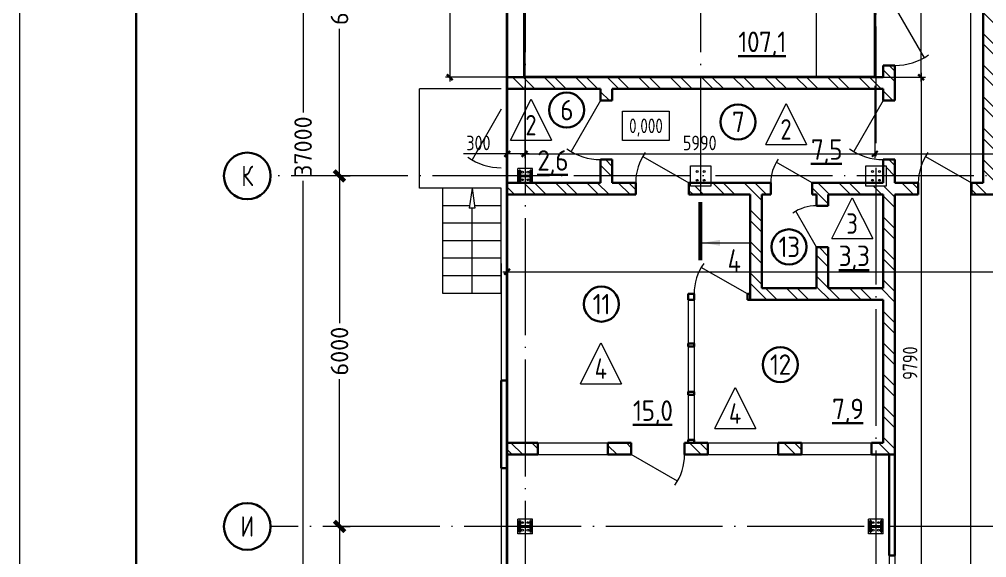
# Model space of a CAD drawing. Extents: x -965262 to 1142518, y -357520 to 71675.
# Drawn here: x 50768 to 67317, y -187687 to -178472 of the extents above; entities that cross this region are included whole.
import ezdxf

# ---------------------------------------------------------------- set-up
doc = ezdxf.new("R2010")
doc.units = 0
doc.header["$LTSCALE"] = 10
doc.linetypes.add('DOTE', pattern=[2.42, 2, -0.2, 0.02, -0.2])
doc.layers.get('0').update_dxf_attribs({"linetype": 'CONTINUOUS', "lineweight": 30})
doc.layers.get('Defpoints').update_dxf_attribs({"linetype": 'CONTINUOUS'})
doc.layers.add('DOTE', color=7, linetype='DOTE', lineweight=9)
doc.layers.add('полы', color=3, linetype='CONTINUOUS', lineweight=35)
doc.styles.add('GOST 2.304', font='isocpeur.ttf', dxfattribs={"width": 0.75, "height": 250})
doc.styles.add('GOST-2.304_Type-B', font='isocpeur.ttf', dxfattribs={"width": 0.9})
doc.styles.get("Standard").update_dxf_attribs({"font": 'isocpeur.ttf', "height": 300})
doc.styles.add('ГОСТ 2м', font='isocpeur.ttf', dxfattribs={"width": 0.8, "height": 250})
doc.dimstyles.get("Standard").update_dxf_attribs({"dimscale": 100, "dimtxt": 300, "dimasz": 1.8, "dimexe": 1.8, "dimexo": 0.625, "dimgap": 0.9, "dimtad": 0, "dimdec": 0, "dimzin": 0, "dimdsep": 46, "dimtxsty": 'Standard', "dimblk": 'ARCHTICK', "dimcen": 0.9, "dimclrd": 256, "dimclre": 256, "dimclrt": 256, "dimadec": 0, "dimazin": 0, "dimtfac": 1, "dimtdec": 0, "dimtofl": 0, "dimtmove": 0, "dimatfit": 3, "dimfxl": 1, "dimtolj": 1, "dimtzin": 0, "dimlwd": 15, "dimlwe": 15, "dimarcsym": 0})
doc.dimstyles.new('ГОСТ 2м', dxfattribs={"dimtxt": 250, "dimasz": 100, "dimexe": 75, "dimexo": 150, "dimgap": 62.5, "dimtad": 1, "dimdec": 0, "dimtxsty": 'ГОСТ 2м', "dimblk": 'ARCHTICK', "dimcen": 150, "dimdle": 75, "dimclrd": 256, "dimclre": 256, "dimclrt": 256, "dimadec": 0, "dimazin": 0, "dimtfac": 1, "dimtdec": 0, "dimtmove": 0, "dimatfit": 3, "dimldrblk": 'OBLIQUE', "dimfxl": 1, "dimlwd": 15, "dimlwe": 15, "dimarcsym": 0})

# ---------------------------------------------------------------- blocks, each defined once
blk = doc.blocks.new('MC2')
at = {"lineweight": 15}
for p, q in [((68127, 41566), (68127, 39900)), ((69794, 41566), (68127, 41566)), ((69794, 41566), (69794, 39900)), ((69794, 39900), (68127, 39900))]:
    blk.add_line(p, q, dxfattribs=at)
for p, q in [((69627, 41400), (68294, 41400)), ((68294, 41400), (68294, 41320)), ((68934, 41320), (68294, 41320)), ((68934, 41320), (68934, 40146)), ((69627, 41320), (68987, 41320)), ((68987, 41320), (68987, 40146)), ((69627, 41400), (69627, 41320)), ((68934, 40146), (68294, 40146)), ((68294, 40146), (68294, 40066)), ((69627, 40066), (68294, 40066)), ((69627, 40146), (68987, 40146)), ((69627, 40146), (69627, 40066))]:
    blk.add_line(p, q)
for centre in [(68527, 41033), (69394, 41033), (68527, 40433), (69394, 40433)]:
    blk.add_circle(centre, 107, dxfattribs=at)
blk = doc.blocks.new('_ArchTick')
at = {"color": 0, "linetype": 'ByBlock', "lineweight": 0, "const_width": 0.4}
blk.add_lwpolyline([(-0.5, -0.5), (0.5, 0.5)], dxfattribs=at)
blk = doc.blocks.new('*D1107')
at = {"lineweight": 15, "transparency": 16777216}
for p, q in [((56245, -187152), (56245, -189672)), ((56307, -187152), (56425, -187152)), ((56245, -193152), (56245, -190632)), ((56307, -193152), (56425, -193152))]:
    blk.add_line(p, q, dxfattribs=at)
at = {"layer": 'Defpoints', "color": 0, "lineweight": 15, "transparency": 16777216}
for p in [(56245, -187152), (56245, -187152), (56245, -193152, 1451)]:
    blk.add_point(p, dxfattribs=at)
at = {"lineweight": 15, "transparency": 16777216, "xscale": 180, "yscale": 180, "zscale": 180}
for p, rotation in [((56245, -187152), 90), ((56245, -193152), 270)]:
    blk.add_blockref('_ArchTick', p, dxfattribs=dict(at, rotation=rotation))
at = {"lineweight": 15, "transparency": 16777216, "insert": (56245, -190152), "char_height": 300, "attachment_point": 5, "rotation": 90}
blk.add_mtext('\\A1;6000', dxfattribs=at)
blk = doc.blocks.new('*D1108')
at = {"lineweight": 15, "transparency": 16777216}
for p, q in [((56245, -181152), (56245, -183672)), ((56307, -181152), (56425, -181152)), ((56245, -187152), (56245, -184632)), ((56307, -187152), (56425, -187152))]:
    blk.add_line(p, q, dxfattribs=at)
at = {"layer": 'Defpoints', "color": 0, "lineweight": 15, "transparency": 16777216}
for p in [(56245, -181152), (56245, -181152), (56245, -187152, 1451)]:
    blk.add_point(p, dxfattribs=at)
at = {"lineweight": 15, "transparency": 16777216, "xscale": 180, "yscale": 180, "zscale": 180}
for p, rotation in [((56245, -181152), 90), ((56245, -187152), 270)]:
    blk.add_blockref('_ArchTick', p, dxfattribs=dict(at, rotation=rotation))
at = {"lineweight": 15, "transparency": 16777216, "insert": (56245, -184152), "char_height": 300, "attachment_point": 5, "rotation": 90}
blk.add_mtext('\\A1;6000', dxfattribs=at)
blk = doc.blocks.new('*D1109')
at = {"lineweight": 15, "transparency": 16777216}
for p, q in [((56245, -175152), (56245, -177672)), ((56307, -175152), (56425, -175152)), ((56245, -181152), (56245, -178632)), ((56307, -181152), (56425, -181152))]:
    blk.add_line(p, q, dxfattribs=at)
at = {"layer": 'Defpoints', "color": 0, "lineweight": 15, "transparency": 16777216}
for p in [(56245, -175152), (56245, -175152), (56245, -181152, 1451)]:
    blk.add_point(p, dxfattribs=at)
at = {"lineweight": 15, "transparency": 16777216, "xscale": 180, "yscale": 180, "zscale": 180}
for p, rotation in [((56245, -175152), 90), ((56245, -181152), 270)]:
    blk.add_blockref('_ArchTick', p, dxfattribs=dict(at, rotation=rotation))
at = {"lineweight": 15, "transparency": 16777216, "insert": (56245, -178152), "char_height": 300, "attachment_point": 5, "rotation": 90}
blk.add_mtext('\\A1;6000', dxfattribs=at)
blk = doc.blocks.new('*D1113')
at = {"lineweight": 15, "transparency": 16777216}
for p, q in [((55559, -162152), (55442, -162152)), ((55622, -162152), (55622, -180067)), ((55622, -199152), (55622, -181237)), ((56294, -199152), (55442, -199152))]:
    blk.add_line(p, q, dxfattribs=at)
at = {"layer": 'Defpoints', "color": 0, "lineweight": 15, "transparency": 16777216}
for p in [(55622, -162152), (55622, -162152), (56357, -199152)]:
    blk.add_point(p, dxfattribs=at)
at = {"lineweight": 15, "transparency": 16777216, "xscale": 180, "yscale": 180, "zscale": 180}
for p, rotation in [((55622, -162152), 90), ((55622, -199152), 270)]:
    blk.add_blockref('_ArchTick', p, dxfattribs=dict(at, rotation=rotation))
at = {"lineweight": 15, "transparency": 16777216, "insert": (55622, -180652), "char_height": 300, "attachment_point": 5, "rotation": 90}
blk.add_mtext('\\A1;37000', dxfattribs=at)
blk = doc.blocks.new('*D1151')
at = {"lineweight": 15, "ltscale": 50, "transparency": 16777216}
for p, q in [((66195, -179537), (66195, -175077)), ((66045, -175152), (66120, -175152)), ((65553, -179462), (66270, -179462))]:
    blk.add_line(p, q, dxfattribs=at)
at = {"layer": 'Defpoints', "color": 0, "lineweight": 15, "ltscale": 50, "transparency": 16777216}
for p in [(66195, -175152), (66195, -175152), (65403, -179462, 0)]:
    blk.add_point(p, dxfattribs=at)
at = {"lineweight": 15, "ltscale": 50, "transparency": 16777216, "xscale": 100, "yscale": 100, "zscale": 100}
for p, rotation in [((66195, -175152), 90), ((66195, -179462), 270)]:
    blk.add_blockref('_ArchTick', p, dxfattribs=dict(at, rotation=rotation))
at = {"lineweight": 15, "ltscale": 50, "transparency": 16777216, "insert": (66007, -177307), "char_height": 250, "attachment_point": 5, "rotation": 90, "style": 'ГОСТ 2м'}
blk.add_mtext('4310', dxfattribs=at)
blk = doc.blocks.new('_Oblique')
at = {"color": 0, "linetype": 'ByBlock', "lineweight": -2}
blk.add_line((-0.5, -0.5), (0.5, 0.5), dxfattribs=at)
blk = doc.blocks.new('*D1351')
at = {"lineweight": 15, "ltscale": 50, "transparency": 16777216}
for p, q in [((66892, -161817), (66967, -161817)), ((67042, -161742), (67042, -223127)), ((65673, -223052), (67117, -223052))]:
    blk.add_line(p, q, dxfattribs=at)
at = {"layer": 'Defpoints', "color": 0, "lineweight": 15, "ltscale": 50, "transparency": 16777216}
for p in [(67042, -161817), (65523, -223052, 2076), (67042, -223052)]:
    blk.add_point(p, dxfattribs=at)
at = {"lineweight": 15, "ltscale": 50, "transparency": 16777216, "xscale": 100, "yscale": 100, "zscale": 100}
for p, rotation in [((67042, -161817), 90), ((67042, -223052), 270)]:
    blk.add_blockref('_ArchTick', p, dxfattribs=dict(at, rotation=rotation))
at = {"lineweight": 15, "ltscale": 50, "transparency": 16777216, "insert": (66854, -192435), "char_height": 250, "attachment_point": 5, "rotation": 90, "style": 'ГОСТ 2м'}
blk.add_mtext('61235', dxfattribs=at)
blk = doc.blocks.new('*D1156')
at = {"lineweight": 15, "ltscale": 50, "transparency": 16777216}
for p, q in [((66195, -179387), (66195, -189327)), ((65553, -179462), (66270, -179462)), ((61763, -189252), (66270, -189252))]:
    blk.add_line(p, q, dxfattribs=at)
at = {"layer": 'Defpoints', "color": 0, "lineweight": 15, "ltscale": 50, "transparency": 16777216}
for p in [(65403, -179462, 0), (61613, -189252, 3260), (66195, -189252)]:
    blk.add_point(p, dxfattribs=at)
at = {"lineweight": 15, "ltscale": 50, "transparency": 16777216, "xscale": 100, "yscale": 100, "zscale": 100}
for p, rotation in [((66195, -179462), 90), ((66195, -189252), 270)]:
    blk.add_blockref('_ArchTick', p, dxfattribs=dict(at, rotation=rotation))
at = {"lineweight": 15, "ltscale": 50, "transparency": 16777216, "insert": (66007, -184357), "char_height": 250, "attachment_point": 5, "rotation": 90, "style": 'ГОСТ 2м'}
blk.add_mtext('9790', dxfattribs=at)
blk = doc.blocks.new('*D1161')
at = {"lineweight": 15, "ltscale": 50, "transparency": 16777216}
for p, q in [((59413, -179612), (59413, -180850)), ((65403, -179612), (65403, -180850)), ((59338, -180775), (65478, -180775))]:
    blk.add_line(p, q, dxfattribs=at)
at = {"layer": 'Defpoints', "color": 0, "lineweight": 15, "ltscale": 50, "transparency": 16777216}
for p in [(59413, -179462), (65403, -179462, 0), (65403, -180775)]:
    blk.add_point(p, dxfattribs=at)
at = {"lineweight": 15, "ltscale": 50, "transparency": 16777216, "xscale": 100, "yscale": 100, "zscale": 100, "rotation": 180}
blk.add_blockref('_ArchTick', (59413, -180775), dxfattribs=at)
at = {"lineweight": 15, "ltscale": 50, "transparency": 16777216, "xscale": 100, "yscale": 100, "zscale": 100}
blk.add_blockref('_ArchTick', (65403, -180775), dxfattribs=at)
at = {"lineweight": 15, "ltscale": 50, "transparency": 16777216, "insert": (62408, -180588), "char_height": 250, "attachment_point": 5, "style": 'ГОСТ 2м'}
blk.add_mtext('5990', dxfattribs=at)
blk = doc.blocks.new('*D1162')
at = {"lineweight": 15, "ltscale": 50, "transparency": 16777216}
for p, q in [((59113, -179612), (59113, -180850)), ((59413, -179612), (59413, -180850)), ((59113, -180775), (58369, -180775)), ((59488, -180775), (59113, -180775))]:
    blk.add_line(p, q, dxfattribs=at)
at = {"layer": 'Defpoints', "color": 0, "lineweight": 15, "ltscale": 50, "transparency": 16777216}
for p in [(59113, -179462, 1451), (59413, -179462), (59113, -180775)]:
    blk.add_point(p, dxfattribs=at)
at = {"lineweight": 15, "ltscale": 50, "transparency": 16777216, "xscale": 100, "yscale": 100, "zscale": 100, "rotation": 180}
blk.add_blockref('_ArchTick', (59113, -180775), dxfattribs=at)
at = {"lineweight": 15, "ltscale": 50, "transparency": 16777216, "xscale": 100, "yscale": 100, "zscale": 100}
blk.add_blockref('_ArchTick', (59413, -180775), dxfattribs=at)
at = {"lineweight": 15, "ltscale": 50, "transparency": 16777216, "insert": (58622, -180588), "char_height": 250, "attachment_point": 5, "style": 'ГОСТ 2м'}
blk.add_mtext('300', dxfattribs=at)
blk = doc.blocks.new('*D1163')
at = {"lineweight": 15, "ltscale": 50, "transparency": 16777216}
for p, q in [((71423, -173577), (71423, -180850)), ((65403, -179612), (65403, -180850)), ((65328, -180775), (71498, -180775))]:
    blk.add_line(p, q, dxfattribs=at)
at = {"layer": 'Defpoints', "color": 0, "lineweight": 15, "ltscale": 50, "transparency": 16777216}
for p in [(71423, -173427), (65403, -179462, 0), (71423, -180775)]:
    blk.add_point(p, dxfattribs=at)
at = {"lineweight": 15, "ltscale": 50, "transparency": 16777216, "xscale": 100, "yscale": 100, "zscale": 100, "rotation": 180}
blk.add_blockref('_ArchTick', (65403, -180775), dxfattribs=at)
at = {"lineweight": 15, "ltscale": 50, "transparency": 16777216, "xscale": 100, "yscale": 100, "zscale": 100}
blk.add_blockref('_ArchTick', (71423, -180775), dxfattribs=at)
at = {"lineweight": 15, "ltscale": 50, "transparency": 16777216, "insert": (68413, -180588), "char_height": 250, "attachment_point": 5, "style": 'ГОСТ 2м'}
blk.add_mtext('6020', dxfattribs=at)
blk = doc.blocks.new('*D1370')
at = {"lineweight": 15, "ltscale": 50, "transparency": 16777216}
for p, q in [((59113, -180675), (59113, -182868)), ((77858, -182643), (77858, -182718)), ((59038, -182793), (77933, -182793))]:
    blk.add_line(p, q, dxfattribs=at)
at = {"layer": 'Defpoints', "color": 0, "lineweight": 15, "ltscale": 50, "transparency": 16777216}
for p in [(59113, -180525), (77858, -182793), (77858, -182793)]:
    blk.add_point(p, dxfattribs=at)
at = {"lineweight": 15, "ltscale": 50, "transparency": 16777216, "xscale": 100, "yscale": 100, "zscale": 100, "rotation": 180}
blk.add_blockref('_ArchTick', (59113, -182793), dxfattribs=at)
at = {"lineweight": 15, "ltscale": 50, "transparency": 16777216, "xscale": 100, "yscale": 100, "zscale": 100}
blk.add_blockref('_ArchTick', (77858, -182793), dxfattribs=at)
at = {"lineweight": 15, "ltscale": 50, "transparency": 16777216, "insert": (68485, -182606), "char_height": 250, "attachment_point": 5, "style": 'ГОСТ 2м'}
blk.add_mtext('18745', dxfattribs=at)
blk = doc.blocks.new('*D1391')
at = {"lineweight": 15, "ltscale": 50, "transparency": 16777216}
for p, q in [((58131, -175077), (58131, -179537)), ((59563, -175152), (58056, -175152)), ((59263, -179462), (58056, -179462))]:
    blk.add_line(p, q, dxfattribs=at)
at = {"layer": 'Defpoints', "color": 0, "ltscale": 50, "transparency": 16777216}
for p in [(59713, -175152), (58131, -179462), (59413, -179462)]:
    blk.add_point(p, dxfattribs=at)
at = {"lineweight": 15, "ltscale": 50, "transparency": 16777216, "xscale": 100, "yscale": 100, "zscale": 100}
for p, rotation in [((58131, -175152), 90), ((58131, -179462), 270)]:
    blk.add_blockref('_ArchTick', p, dxfattribs=dict(at, rotation=rotation))
at = {"lineweight": 15, "ltscale": 50, "transparency": 16777216, "insert": (57944, -177307), "char_height": 250, "attachment_point": 5, "rotation": 90, "style": 'ГОСТ 2м'}
blk.add_mtext('4310', dxfattribs=at)

msp = doc.modelspace()

# ---------------------------------------------------------------- hatches: boundary and pattern name
at = {"lineweight": 15}
h = msp.add_hatch(dxfattribs=at)
h.set_pattern_fill('ANSI32', scale=40, angle=90, style=0)
h.set_pattern_definition([(135, (87386.1, -162921.8), (-269.4077, -269.4077), []), (135, (87386.1, -162742.18), (-269.4077, -269.4077), [])])
h.paths.add_polyline_path([(87472.8, -162817.1), (87272.8, -162817.1), (87272.8, -163152.1), (87472.8, -163152.1)])
h.paths.add_polyline_path([(87472.8, -163152.1), (87272.8, -163152.1), (87272.8, -164477.1), (85267.8, -164477.1), (85267.8, -164677.1), (87472.8, -164677.1)])
h.paths.add_polyline_path([(85067.8, -164477.1), (83547.8, -164477.1), (83547.8, -167242.1), (83747.8, -167242.1), (83747.8, -164677.1), (85067.8, -164677.1)], flags=16)
h.paths.add_polyline_path([(85267.8, -164677.1), (85067.8, -164677.1), (85067.8, -167242.1), (85267.8, -167242.1)], flags=17)
h.paths.add_polyline_path([(85267.8, -163152.1), (85067.8, -163152.1), (85067.8, -164477.1), (85267.8, -164477.1)], flags=17)
h.paths.add_polyline_path([(85267.8, -162817.1), (85067.8, -162817.1), (85067.8, -163152.1), (85267.8, -163152.1)])
h.paths.add_polyline_path([(71907.6, -172937.1), (71507.6, -172937.1), (71507.6, -173327.1), (71907.6, -173327.1)])
h.paths.add_polyline_path([(68917.6, -172937.1), (68517.6, -172937.1), (68517.6, -173327.1), (68917.6, -173327.1)], flags=17)
h.paths.add_polyline_path([(79837.6, -172002.1), (79447.6, -172002.1), (79447.6, -172402.1), (79837.6, -172402.1)], flags=17)
h.paths.add_polyline_path([(64482.6, -182372.1), (64407.6, -182372.1), (64407.6, -183072.1), (63522.6, -183072.1), (63522.6, -183172.1), (64482.6, -183172.1)], flags=17)
h.paths.add_polyline_path([(65547.6, -183072.1), (64607.6, -183072.1), (64607.6, -182372.1), (64582.6, -182372.1), (64582.6, -183172.1), (65547.6, -183172.1)])
h.paths.add_polyline_path([(64482.6, -181472.1), (64407.6, -181472.1), (64407.6, -181662.1), (64482.6, -181662.1)], flags=16)
h.paths.add_polyline_path([(64607.6, -181472.1), (64582.6, -181472.1), (64582.6, -181662.1), (64607.6, -181662.1)], flags=17)
h.paths.add_polyline_path([(63522.6, -181472.1), (63472.6, -181472.1), (63472.6, -183072.1), (63522.6, -183072.1)], flags=17)
h.paths.add_polyline_path([(63422.6, -181472.1), (63272.6, -181472.1), (63272.6, -183272.1), (63422.6, -183272.1)], flags=17)
h.paths.add_polyline_path([(87472.8, -162817.1), (87272.8, -162817.1), (87272.8, -163152.1), (87472.8, -163152.1)])
h.paths.add_polyline_path([(59422.6, -185722), (59112.6, -185722), (59112.6, -185922), (59422.6, -185922)])
h.paths.add_polyline_path([(59637.6, -185722), (59422.6, -185722), (59422.6, -185922), (59637.6, -185922)])
h.paths.add_polyline_path([(61237.6, -185722), (60837.6, -185722), (60837.6, -185922), (61237.6, -185922)])
h.paths.add_polyline_path([(62547.6, -185722), (62147.6, -185722), (62147.6, -185922), (62547.6, -185922)])
h.paths.add_polyline_path([(64147.6, -185722), (63747.6, -185722), (63747.6, -185922), (64147.6, -185922)])
h.paths.add_polyline_path([(65422.6, -185722), (65347.6, -185722), (65347.6, -185922), (65422.6, -185922)])
h.paths.add_polyline_path([(65422.6, -162717.1), (65087.6, -162717.1), (65087.6, -162917.1), (65422.6, -162917.1)])
h.paths.add_polyline_path([(65747.6, -162717.1), (65422.6, -162717.1), (65422.6, -162917.1), (65547.6, -162917.1), (65547.6, -162977.1), (65597.6, -162977.1), (65597.6, -163152.1), (65747.6, -163152.1)])
h.paths.add_polyline_path([(65747.6, -163152.1), (65597.6, -163152.1), (65597.6, -163327.1), (65547.6, -163327.1), (65547.6, -168977.1), (65597.6, -168977.1), (65597.6, -169152.1), (65747.6, -169152.1)])
h.paths.add_polyline_path([(65747.6, -169152.1), (65597.6, -169152.1), (65597.6, -169327.1), (65547.6, -169327.1), (65547.6, -174977.1), (65597.6, -174977.1), (65597.6, -175152.1), (65747.6, -175152.1), (65747.6, -173527.1), (71422.6, -173527.1), (71422.6, -173327.1), (65747.6, -173327.1)])
h.paths.add_polyline_path([(65747.6, -175152.1), (65597.6, -175152.1), (65597.6, -175327.1), (65547.6, -175327.1), (65547.6, -178262.1), (65747.6, -178262.1)])
h.paths.add_polyline_path([(65747.6, -179262.1), (65547.6, -179262.1), (65547.6, -179462.1), (65422.6, -179462.1), (65422.6, -179662.1), (65547.6, -179662.1), (65547.6, -179862.1), (65747.6, -179862.1)])
h.paths.add_polyline_path([(65422.6, -179462.1), (62422.6, -179462.1), (62422.6, -179662.1), (65422.6, -179662.1)])
h.paths.add_polyline_path([(62422.6, -179462.1), (59422.6, -179462.1), (59422.6, -179662.1), (60712.6, -179662.1), (60712.6, -179862.1), (60912.6, -179862.1), (60912.6, -179662.1), (62422.6, -179662.1)])
h.paths.add_polyline_path([(59422.6, -179462.1), (59112.6, -179462.1), (59112.6, -179662.1), (59422.6, -179662.1)])
h.paths.add_polyline_path([(59422.6, -181272.1), (59112.6, -181272.1), (59112.6, -181472.1), (59422.6, -181472.1)])
h.paths.add_polyline_path([(61312.6, -181272.1), (60912.6, -181272.1), (60912.6, -181152.1), (60712.6, -181152.1), (60712.6, -181272.1), (59422.6, -181272.1), (59422.6, -181472.1), (61312.6, -181472.1)])
h.paths.add_polyline_path([(60912.6, -180872.1), (60712.6, -180872.1), (60712.6, -181152.1), (60912.6, -181152.1)])
h.paths.add_polyline_path([(62422.6, -181327.1), (62247.6, -181327.1), (62247.6, -181272.1), (62222.6, -181272.1), (62222.6, -181472.1), (62422.6, -181472.1)])
h.paths.add_polyline_path([(63622.6, -181272.1), (62597.6, -181272.1), (62597.6, -181327.1), (62422.6, -181327.1), (62422.6, -181472.1), (63422.6, -181472.1), (63422.6, -183272.1), (65422.6, -183272.1), (65422.6, -183172.1), (64582.6, -183172.1), (64582.6, -182372.1), (64482.6, -182372.1), (64482.6, -183172.1), (63522.6, -183172.1), (63522.6, -181472.1), (63622.6, -181472.1)])
h.paths.add_polyline_path([(65747.6, -181472.1), (66147.1, -181472.1), (66147.1, -181272.1), (65747.6, -181272.1), (65747.6, -181152.1), (65597.6, -181152.1), (65597.6, -181327.1), (65422.6, -181327.1), (65422.6, -181472.1), (65547.6, -181472.1), (65547.6, -183172.1), (65422.6, -183172.1), (65422.6, -183272.1), (65547.6, -183272.1), (65547.6, -185722), (65422.6, -185722), (65422.6, -185922), (65747.6, -185922)])
h.paths.add_polyline_path([(65422.6, -181327.1), (65247.6, -181327.1), (65247.6, -181272.1), (64332.6, -181272.1), (64332.6, -181472.1), (64482.6, -181472.1), (64482.6, -181662.1), (64582.6, -181662.1), (64582.6, -181472.1), (65422.6, -181472.1)], flags=17)
h.paths.add_polyline_path([(65747.6, -180872.1), (65547.6, -180872.1), (65547.6, -180977.1), (65597.6, -180977.1), (65597.6, -181152.1), (65747.6, -181152.1)])
h.paths.add_polyline_path([(67457.1, -181152.1), (67257.1, -181152.1), (67257.1, -181272.1), (67057.1, -181272.1), (67057.1, -181472.1), (67457.1, -181472.1), (67457.1, -181377.1)])
h.paths.add_polyline_path([(67457.1, -175252.1), (71247.6, -175252.1), (71247.6, -175152.1), (67257.1, -175152.1), (67257.1, -181152.1), (67457.1, -181152.1)])
h.paths.add_polyline_path([(71247.6, -175052.1), (67257.1, -175052.1), (67257.1, -175152.1), (71247.6, -175152.1)], flags=16)
h.paths.add_polyline_path([(77247.6, -175152.1), (71597.6, -175152.1), (71597.6, -175252.1), (77247.6, -175252.1)])
h.paths.add_polyline_path([(77247.6, -175052.1), (71597.6, -175052.1), (71597.6, -175152.1), (77247.6, -175152.1)])
h.paths.add_polyline_path([(78037.6, -175152.1), (77597.6, -175152.1), (77597.6, -175252.1), (78037.6, -175252.1)])
h.paths.add_polyline_path([(78037.6, -175052.1), (77597.6, -175052.1), (77597.6, -175152.1), (78037.6, -175152.1)])
h.paths.add_polyline_path([(75022.6, -173377.1), (74847.6, -173377.1), (74847.6, -173327.1), (71422.6, -173327.1), (71422.6, -173527.1), (75022.6, -173527.1)])
h.paths.add_polyline_path([(77422.6, -173377.1), (77247.6, -173377.1), (77247.6, -173327.1), (75197.6, -173327.1), (75197.6, -173377.1), (75022.6, -173377.1), (75022.6, -173527.1), (77422.6, -173527.1)])
h.paths.add_polyline_path([(77747.6, -173202.1), (77597.6, -173202.1), (77597.6, -173377.1), (77422.6, -173377.1), (77422.6, -173527.1), (77747.6, -173527.1)])
h.paths.add_polyline_path([(77747.6, -169152.1), (77547.6, -169152.1), (77547.6, -173027.1), (77597.6, -173027.1), (77597.6, -173202.1), (77747.6, -173202.1)])
h.paths.add_polyline_path([(77747.6, -168152.1), (77597.6, -168152.1), (77597.6, -168327.1), (77547.6, -168327.1), (77547.6, -169152.1), (77747.6, -169152.1)])
h.paths.add_polyline_path([(81737.6, -167242.1), (77747.6, -167242.1), (77747.6, -163152.1), (77547.6, -163152.1), (77547.6, -167977.1), (77597.6, -167977.1), (77597.6, -168152.1), (77747.6, -168152.1), (77747.6, -167442.1), (81737.6, -167442.1)])
h.paths.add_polyline_path([(77747.6, -162717.1), (77547.6, -162717.1), (77547.6, -163152.1), (77747.6, -163152.1)])
h.paths.add_polyline_path([(83422.6, -167242.1), (82747.6, -167242.1), (82747.6, -167442.1), (83422.6, -167442.1)])
h.paths.add_polyline_path([(89422.6, -167242.1), (83747.8, -167242.1), (83747.8, -164677.1), (87472.8, -164677.1), (87472.8, -163152.1), (87272.8, -163152.1), (87272.8, -164477.1), (83547.8, -164477.1), (83547.8, -167242.1), (83422.6, -167242.1), (83422.6, -167442.1), (89422.6, -167442.1)])
h.paths.add_polyline_path([(91917.6, -167242.1), (89422.6, -167242.1), (89422.6, -167442.1), (91917.6, -167442.1)])
h.paths.add_polyline_path([(95422.6, -167242.1), (92927.6, -167242.1), (92927.6, -167442.1), (95422.6, -167442.1)])
h.paths.add_polyline_path([(101297.6, -163327.1), (101247.6, -163327.1), (101247.6, -163152.1), (101097.6, -163152.1), (101097.6, -165177.1), (100697.8, -165177.1), (100697.8, -165377.1), (101097.6, -165377.1), (101097.6, -166082.1), (101297.6, -166082.1)])
h.paths.add_polyline_path([(101247.6, -162977.1), (101297.6, -162977.1), (101297.6, -162817.1), (101097.6, -162817.1), (101097.6, -163152.1), (101247.6, -163152.1)])
h.paths.add_polyline_path([(99287.6, -162817.1), (99087.6, -162817.1), (99087.6, -163152.1), (99287.6, -163152.1)])
h.paths.add_polyline_path([(99452.5, -164695.1), (100800.3, -164695.1), (100800.3, -164191.1), (99452.5, -164191.1)], flags=9)
h.paths.add_polyline_path([(79047.6, -175252.1), (79047.6, -175052.1), (79247.6, -175052.1), (79247.6, -169052.1), (99707.6, -169052.1), (99707.6, -169252.1), (79447.6, -169252.1), (79447.6, -175252.1)])
h.paths.add_polyline_path([(99287.6, -167442.1), (95422.6, -167442.1), (95422.6, -167242.1), (99087.6, -167242.1), (99087.6, -163152.1), (99287.6, -163152.1), (99287.6, -165177.1), (99687.8, -165177.1), (99687.8, -165377.1), (99287.6, -165377.1)])
h.paths.add_polyline_path([(100717.6, -169252.1), (101117.6, -169252.1), (101117.6, -169052.1), (100717.6, -169052.1)])
h.paths.add_polyline_path([(101197.6, -175477.1), (107757.6, -175477.1), (107757.6, -175277.1), (101197.6, -175277.1)])
h.paths.add_polyline_path([(101197.6, -181027.1), (107757.6, -181027.1), (107757.6, -180827.1), (101197.6, -180827.1)])

# ---------------------------------------------------------------- linework, layer by layer
at = {"color": 7, "extrusion": (0, 0, -1)}
for p, q in [((67257.1, -175052.1, -3259.8), (67257.1, -181272.1, -3259.8)), ((65547.6, -179262.1, -3259.8), (65747.6, -179262.1, -3259.8)), ((65547.6, -179462.1, -3259.8), (65547.6, -179262.1, -3259.8)), ((65747.6, -179262.1, -3259.8), (65747.6, -179862.1, -3259.8)), ((59112.6, -179462.1, -3259.8), (65547.6, -179462.1, -3259.8)), ((59112.6, -179662.1, -3259.8), (59112.6, -179462.1, -3259.8)), ((60712.6, -179662.1, -3259.8), (59112.6, -179662.1, -3259.8)), ((60712.6, -179662.1, -3259.8), (60712.6, -179862.1, -3259.8)), ((65547.6, -179662.1, -3259.8), (60912.6, -179662.1, -3259.8)), ((60912.6, -179662.1, -3259.8), (60912.6, -179862.1, -3259.8)), ((65547.6, -179662.1, -3259.8), (65547.6, -179862.1, -3259.8)), ((60912.6, -179862.1, -3259.8), (60712.6, -179862.1, -3259.8)), ((65747.6, -179862.1, -3259.8), (65547.6, -179862.1, -3259.8)), ((60712.6, -181272.1, -3259.8), (60712.6, -180872.1, -3259.8)), ((60712.6, -180872.1, -3259.8), (60912.6, -180872.1, -3259.8)), ((60912.6, -180872.1, -3259.8), (60912.6, -181272.1, -3259.8)), ((65547.6, -180872.1, -3259.8), (65747.6, -180872.1, -3259.8)), ((65547.6, -181272.1, -3259.8), (65547.6, -180872.1, -3259.8)), ((65747.6, -180872.1, -3259.8), (65747.6, -181272.1, -3259.8)), ((59112.6, -181272.1, -3259.8), (60712.6, -181272.1, -3259.8)), ((59112.6, -181472.1, -3259.8), (59112.6, -181272.1, -3259.8)), ((60912.6, -181272.1, -3259.8), (61312.6, -181272.1, -3259.8)), ((61312.6, -181272.1, -3259.8), (61312.6, -181472.1, -3259.8)), ((62222.6, -181272.1, -3259.8), (63622.6, -181272.1, -3259.8)), ((62222.6, -181272.1, -3259.8), (62222.6, -181472.1, -3259.8)), ((63622.6, -181272.1, -3259.8), (63622.6, -181472.1, -3259.8)), ((64332.6, -181272.1, -3259.8), (65547.6, -181272.1, -3259.8)), ((64332.6, -181472.1, -3259.8), (64332.6, -181272.1, -3259.8)), ((66147.1, -181272.1, -3259.8), (65747.6, -181272.1, -3259.8)), ((67257.1, -181272.1, -3259.8), (67057.1, -181272.1, -3259.8)), ((61312.6, -181472.1, -3259.8), (59112.6, -181472.1, -3259.8)), ((63272.6, -181472.1, -3259.8), (62222.6, -181472.1, -3259.8)), ((63272.6, -183272.1, -3259.8), (63272.6, -181472.1, -3259.8)), ((63622.6, -181472.1, -3259.8), (63472.6, -181472.1, -3259.8)), ((63472.6, -181472.1, -3259.8), (63472.6, -183072.1, -3259.8)), ((64407.6, -181472.1, -3259.8), (64332.6, -181472.1, -3259.8)), ((64407.6, -181662.1, -3259.8), (64407.6, -181472.1, -3259.8)), ((65547.6, -181472.1, -3259.8), (64607.6, -181472.1, -3259.8)), ((64607.6, -181662.1, -3259.8), (64607.6, -181472.1, -3259.8)), ((65547.6, -183072.1, -3259.8), (65547.6, -181472.1, -3259.8)), ((66147.1, -181472.1, -3259.8), (65747.6, -181472.1, -3259.8)), ((65747.6, -181472.1, -3259.8), (65747.6, -185922, -3259.8)), ((67457.1, -181472.1, -3259.8), (67057.1, -181472.1, -3259.8)), ((64407.6, -181662.1, -3259.8), (64607.6, -181662.1, -3259.8)), ((64407.6, -182372.1, -3259.8), (64607.6, -182372.1, -3259.8)), ((64407.6, -183072.1, -3259.8), (64407.6, -182372.1, -3259.8)), ((64607.6, -182372.1, -3259.8), (64607.6, -183072.1, -3259.8)), ((64407.6, -183072.1, -3259.8), (63472.6, -183072.1, -3259.8)), ((65547.6, -183072.1, -3259.8), (64607.6, -183072.1, -3259.8)), ((65547.6, -183272.1, -3259.8), (63272.6, -183272.1, -3259.8)), ((65547.6, -185722, -3259.8), (65547.6, -183272.1, -3259.8)), ((59012.6, -186152.1, -4711.1), (59012.6, -184652, -3259.8)), ((59012.6, -184652, -3259.8), (59112.6, -184652, -3259.8)), ((59112.6, -184652, -3259.8), (59112.6, -186152.1, -1451.3)), ((59637.6, -185722, -3259.8), (59112.6, -185722, -3259.8)), ((59112.6, -185722, -3259.8), (59112.6, -185922, -3259.8)), ((59637.6, -185722, -3259.8), (59637.6, -185922, -3259.8)), ((61237.6, -185722, -3259.8), (60837.6, -185722, -3259.8)), ((60837.6, -185722, -3259.8), (60837.6, -185922, -3259.8)), ((61237.6, -185722, -3259.8), (61237.6, -185922, -3259.8)), ((62547.6, -185722, -3259.8), (62147.6, -185722, -3259.8)), ((62147.6, -185722, -3259.8), (62147.6, -185922, -3259.8)), ((62547.6, -185722, -3259.8), (62547.6, -185922, -3259.8)), ((64147.6, -185722, -3259.8), (63747.6, -185722, -3259.8)), ((63747.6, -185722, -3259.8), (63747.6, -185922, -3259.8)), ((64147.6, -185722, -3259.8), (64147.6, -185922, -3259.8)), ((65547.6, -185722, -3259.8), (65347.6, -185722, -3259.8)), ((65347.6, -185722, -3259.8), (65347.6, -185922, -3259.8)), ((59637.6, -185922, -3259.8), (59112.6, -185922, -3259.8)), ((61237.6, -185922, -3259.8), (60837.6, -185922, -3259.8)), ((62547.6, -185922, -3259.8), (62147.6, -185922, -3259.8)), ((64147.6, -185922, -3259.8), (63747.6, -185922, -3259.8)), ((65747.6, -185922, -3259.8), (65347.6, -185922, -3259.8)), ((65647.6, -187652.1, -3259.8), (65647.6, -185922, -3259.8)), ((65747.6, -185922, -3259.8), (65747.6, -187652.1, -3259.8))]:
    msp.add_line(p, q, dxfattribs=at)
at = {"color": 7, "lineweight": 15}
for p, q in [((59412.6, -175402.1, -3607.5), (59412.6, -179462.1, -3259.8)), ((64402.6, -178062.1, -3259.8), (64402.6, -179462.1, -3259.8)), ((65747.6, -178262.1, -3259.8), (66247.6, -179128.2, -3259.8)), ((59012.6, -179662.1, -1451.3), (57612.6, -179662.1, -1451.3)), ((57612.6, -181362.1, -1451.3), (57612.6, -179662.1, -1451.3)), ((60712.6, -179862.1, -3259.8), (60207.6, -180736.8, -3259.8)), ((65547.6, -179862.1, -3259.8), (65042.6, -180736.8, -3259.8)), ((59012.6, -180012.1, -3259.8), (58512.6, -180878.2, -3259.8)), ((59112.6, -181012.1, -3259.8), (59112.6, -180012.1, -3259.8)), ((61086.6, -180045.9, 5068.3), (61886.6, -180045.9, 5068.3)), ((61086.6, -180545.9, 5068.3), (61086.6, -180045.9, 5068.3)), ((61886.6, -180045.9, 5068.3), (61886.6, -180545.9, 5068.3)), ((61886.6, -180545.9, 5068.3), (61086.6, -180545.9, 5068.3)), ((61434.5, -180817.1, -3259.8), (62222.6, -181272.1, -3259.8)), ((66269, -180817.1, -3259.8), (67057.1, -181272.1, -3259.8)), ((62247.6, -181327.1, -4711.1), (62247.6, -180977.1, -4711.1)), ((62247.6, -180977.1, -4711.1), (62597.6, -180977.1, -4711.1)), ((62597.6, -180977.1, -4711.1), (62597.6, -181327.1, -4711.1)), ((64332.6, -181272.1, -3259.8), (63717.7, -180917.1, -3259.8)), ((65247.6, -181327.1, -4711.1), (65247.6, -180977.1, -4711.1)), ((65247.6, -180977.1, -4711.1), (65597.6, -180977.1, -4711.1)), ((65597.6, -180977.1, -4711.1), (65597.6, -181327.1, -4711.1)), ((59012.6, -181362.1, -1451.3), (57612.6, -181362.1, -1451.3)), ((59012.6, -181362.1, -1451.3), (57822.6, -181362.1, -1451.3)), ((58012.6, -183162.1, -1451.3), (58012.6, -181362.1, -1451.3)), ((58512.6, -181362.1, -1451.3), (58463.6, -181701.4, -1451.3)), ((58512.6, -181362.1, -1451.3), (58561.6, -181701.4, -1451.3)), ((59012.6, -183162.1, -1451.3), (59012.6, -181362.1, -1451.3)), ((62597.6, -181327.1, -4711.1), (62247.6, -181327.1, -4711.1)), ((65597.6, -181327.1, -4711.1), (65247.6, -181327.1, -4711.1)), ((58469.3, -181662.1, -1451.3), (58012.6, -181662.1, -1451.3)), ((58469.3, -181662.1, -1451.3), (58012.6, -181662.1, -1451.3)), ((58469.3, -181662.1, -1451.3), (58012.6, -181662.1, -1451.3)), ((58561.6, -181701.4, -1451.3), (58463.6, -181701.4, -1451.3)), ((58512.6, -183162.1, -1451.3), (58512.6, -181701.4, -1451.3)), ((59012.6, -181662.1, -1451.3), (58555.9, -181662.1, -1451.3)), ((59012.6, -181662.1, -1451.3), (58555.9, -181662.1, -1451.3)), ((59012.6, -181662.1, -1451.3), (58555.9, -181662.1, -1451.3)), ((64407.6, -182372.1, -3259.8), (64052.6, -181757.2, -3259.8)), ((59012.6, -181962.1, -1451.3), (58012.6, -181962.1, -1451.3)), ((59012.6, -181962.1, -1451.3), (58012.6, -181962.1, -1451.3)), ((59012.6, -182262.1, -1451.3), (58012.6, -182262.1, -1451.3)), ((59012.6, -182262.1, -1451.3), (58012.6, -182262.1, -1451.3)), ((59012.6, -182562.1, -1451.3), (58012.6, -182562.1, -1451.3)), ((59012.6, -182562.1, -1451.3), (58012.6, -182562.1, -1451.3)), ((59012.6, -182652, -3259.8), (59012.6, -184652, -3259.8)), ((59112.6, -182652, -3259.8), (59112.6, -184652, -3259.8)), ((59012.6, -182862.1, -1451.3), (58012.6, -182862.1, -1451.3)), ((59012.6, -182862.1, -1451.3), (58012.6, -182862.1, -1451.3)), ((63222.6, -183172.1, -3259.8), (62434.5, -182717.1, -3259.8)), ((59012.6, -183162.1, -1451.3), (58012.6, -183162.1, -1451.3)), ((62212.6, -183272.1, -3259.8), (62212.6, -184022, -3259.8)), ((62312.6, -183272.1, -3259.8), (62312.6, -184022, -3259.8)), ((62212.6, -184072, -3259.8), (62212.6, -184847, -3259.8)), ((62312.6, -184072, -3259.8), (62312.6, -184847, -3259.8)), ((62212.6, -184897, -3259.8), (62212.6, -185672, -3259.8)), ((62312.6, -184897, -3259.8), (62312.6, -185672, -3259.8)), ((59637.6, -185722, -3259.8), (60837.6, -185722, -3259.8)), ((62547.6, -185722, -3259.8), (63747.6, -185722, -3259.8)), ((64147.6, -185722, -3259.8), (65347.6, -185722, -3259.8)), ((59012.6, -185852.1, -1451.3), (59012.6, -188152.1, -1451.3)), ((59112.6, -185852.1, -1451.3), (59112.6, -188152.1, -1451.3)), ((59637.6, -185922, -3259.8), (60837.6, -185922, -3259.8)), ((62025.7, -186377, -3259.8), (61237.6, -185922, -3259.8)), ((62547.6, -185922, -3259.8), (63747.6, -185922, -3259.8)), ((64147.6, -185922, -3259.8), (65347.6, -185922, -3259.8)), ((65647.6, -187652.1, -3259.8), (65647.6, -189652.1, -3259.8)), ((65747.6, -187652.1, -3259.8), (65747.6, -189652.1, -3259.8))]:
    msp.add_line(p, q, dxfattribs=at)
at = {"lineweight": 15}
for p, q in [((59172.7, -180540.8, 8350.5), (59522.7, -179840.8, 8350.5)), ((59522.7, -179840.8, 8350.5), (59872.7, -180540.8, 8350.5)), ((63536.7, -180613.2, 8350.5), (63886.7, -179913.2, 8350.5)), ((63886.7, -179913.2, 8350.5), (64236.7, -180613.2, 8350.5)), ((59172.7, -180540.8, 8350.5), (59872.7, -180540.8, 8350.5)), ((63536.7, -180613.2, 8350.5), (64236.7, -180613.2, 8350.5)), ((64667, -182225.4, 9801.8), (65017, -181525.4, 9801.8)), ((65017, -181525.4, 9801.8), (65367, -182225.4, 9801.8)), ((64667, -182225.4, 9801.8), (65367, -182225.4, 9801.8)), ((60368.5, -184709.1, 9801.8), (60718.5, -184009.1, 9801.8)), ((60718.5, -184009.1, 9801.8), (61068.5, -184709.1, 9801.8)), ((60368.5, -184709.1, 9801.8), (61068.5, -184709.1, 9801.8)), ((62665.9, -185476.5, 9801.8), (63015.9, -184776.5, 9801.8)), ((63015.9, -184776.5, 9801.8), (63365.9, -185476.5, 9801.8)), ((62665.9, -185476.5, 9801.8), (63365.9, -185476.5, 9801.8))]:
    msp.add_line(p, q, dxfattribs=at)
at = {"color": 7}
for p, q in [((66147.1, -181272.1, -3259.8), (66147.1, -181472.1, -3259.8)), ((67057.1, -181272.1, -3259.8), (67057.1, -181472.1, -3259.8)), ((65647.6, -185922, -3259.8), (65747.6, -185922, -3259.8)), ((59012.6, -186152.1, -4711.1), (59112.6, -186152.1, -4711.1)), ((65647.6, -187652.1, -3259.8), (65747.6, -187652.1, -3259.8))]:
    msp.add_line(p, q, dxfattribs=at)
at = {"color": 5, "lineweight": 15, "ltscale": 100}
msp.add_line((62455, -182297.7, -4711.1), (63265, -182297.7, -4711.1), dxfattribs=at)
at = {"lineweight": 15, "elevation": -3259.8}
msp.add_lwpolyline([(169667.6, -240087.8), (169667.6, -155987.8), (50767.6, -155987.8), (50767.6, -240087.8)], close=True, dxfattribs=at)
at = {"elevation": -3259.8}
msp.add_lwpolyline([(169167.6, -239587.8), (169167.6, -156487.8), (52767.6, -156487.8), (52767.6, -239587.8)], close=True, dxfattribs=at)
at = {"color": 5, "lineweight": 15, "ltscale": 100, "const_width": 70, "elevation": -4711.1}
msp.add_lwpolyline([(62420, -182597.7), (62420, -181597.7)], dxfattribs=at)
at = {"color": 7, "elevation": -3259.8}
for points in [[(62312.6, -183272.1), (62312.6, -183172.1), (62212.6, -183172.1), (62212.6, -183272.1)], [(63222.6, -183272.1), (63272.6, -183272.1), (63272.6, -183172.1), (63222.6, -183172.1)], [(62312.6, -184072), (62312.6, -184022), (62212.6, -184022), (62212.6, -184072)], [(62312.6, -184897), (62312.6, -184847), (62212.6, -184847), (62212.6, -184897)], [(62312.6, -185722), (62312.6, -185672), (62212.6, -185672), (62212.6, -185722)]]:
    msp.add_lwpolyline(points, close=True, dxfattribs=at)
at = {"color": 7}
for centre in [(60129.8, -180025.9, -7970.9), (63063, -180227.1, -7970.9), (63935.5, -182366.5, -7970.9), (60725.7, -183347.1, -7970.9), (63784.7, -184382, -7970.9)]:
    msp.add_circle(centre, 300, dxfattribs=at)
at = {"color": 7, "lineweight": 15}
for centre in [(62362.6, -181077.1, -4711.1), (62362.6, -181227.1, -4711.1), (62482.6, -181077.1, -4711.1), (62482.6, -181227.1, -4711.1), (65362.6, -181077.1, -4711.1), (65362.6, -181227.1, -4711.1), (65482.6, -181077.1, -4711.1), (65482.6, -181227.1, -4711.1)]:
    msp.add_circle(centre, 16, dxfattribs=at)
for centre, radius, start, end in [((65747.6, -178262.1, -3259.8), 1000, 270, 305), ((60712.6, -179862.1, -3259.8), 1010, 235, 270), ((65547.6, -179862.1, -3259.8), 1010, 235, 270), ((59012.6, -180012.1, -1451.3), 1000, 235, 270), ((62222.6, -181272.1, -3259.8), 910, 145, 180), ((64332.6, -181272.1, -3259.8), 710, 145, 180), ((67057.1, -181272.1, -3259.8), 910, 145, 180), ((64407.6, -182372.1, -3259.8), 710, 90, 125), ((63222.6, -183172.1, -3259.8), 910, 145, 180), ((61237.6, -185922, -3259.8), 910, 325, 0)]:
    msp.add_arc(centre, radius, start, end, dxfattribs=at)
at = {"color": 5, "lineweight": 15, "ltscale": 100}
msp.add_solid([(62455, -182297.7, -4711.1), (62755.5, -182348, -4711.1), (62755.5, -182247.5, -4711.1)], dxfattribs=at)
at = {"layer": 'DOTE', "color": 7, "ltscale": 100, "extrusion": (0, -1, 0)}
for p, q in [((65422.6, -161652.1, -4711.1), (65422.6, -237687.4, -4711.1)), ((59422.6, -162515.3, -4711.1), (59422.6, -237687.4, -4711.1)), ((62422.6, -162515.3, -4711.1), (62422.6, -181597.7, -4711.1))]:
    msp.add_line(p, q, dxfattribs=at)
at = {"layer": 'DOTE', "color": 7, "ltscale": 100}
for p, q in [((54267.3, -181152.1, -4711.1), (54260.7, -181152.1, -4711.1)), ((108236.8, -181152.1, -4711.1), (55067.3, -181152.1, -4711.1)), ((54267.3, -187152.1, -4711.1), (54260.7, -187152.1, -4711.1)), ((113619.4, -187152.1, -4711.1), (55067.3, -187152.1, -4711.1))]:
    msp.add_line(p, q, dxfattribs=at)
at = {"layer": 'DOTE', "color": 7, "linetype": 'Continuous', "lineweight": 30}
for centre in [(54667.3, -181152.1, -4711.1), (54667.3, -187152.1, -4711.1)]:
    msp.add_circle(centre, 400, dxfattribs=at)
at = {"layer": 'полы', "ltscale": 50}
msp.add_line((59112.6, -189252.1, -1451.3), (59112.6, -162817.1, -3259.8), dxfattribs=at)
at = {"layer": 'полы', "ltscale": 100, "elevation": -4711.1}
msp.add_lwpolyline([(59412.6, -179462.1), (59412.6, -175402.1), (59712.6, -175402.1), (59712.6, -174902.1), (59412.6, -174902.1), (59412.6, -169402.1), (59712.6, -169402.1), (59712.6, -168902.1), (59412.6, -168902.1), (59412.6, -163342.1), (65402.6, -163342.1), (65402.6, -168902.1), (65132.6, -168902.1), (65132.6, -169402.1), (65402.6, -169402.1), (65402.6, -174902.1), (65132.6, -174902.1), (65132.6, -175402.1), (65402.6, -175402.1), (65402.6, -179462.1), (59412.6, -179462.1)], close=True, dxfattribs=at)

# ---------------------------------------------------------------- block references
at = {"color": 7, "lineweight": 15, "xscale": 0.1500000000232831, "yscale": 0.1500000000232831, "zscale": 0.1500000000232831, "rotation": 270}
for p in [(53312.6, -170808, -3259.8), (53312.6, -176808, -3259.8), (59312.6, -176808, -3259.8)]:
    msp.add_blockref('MC2', p, dxfattribs=at)

# ---------------------------------------------------------------- texts
at = {"color": 7, "style": 'GOST 2.304', "width": 0.75}
msp.add_text('0,000', height=250, dxfattribs=at).set_placement((61199.3, -180419.9, 5068.3))
at = {"color": 5, "lineweight": 15, "ltscale": 100, "style": 'GOST 2.304', "width": 0.75}
msp.add_text('4', height=400, dxfattribs=at).set_placement((62886.9, -182806.2, -4711.1))
at = {"color": 7, "char_height": 350, "attachment_point": 5, "style": 'GOST-2.304_Type-B'}
for s, insert, width in [('{\\fISOCPEUR|b0|i0|c0|p34;\\T0.95;\\L107,1}', (63474.9, -178897.8, -3259.8), 2000), ('{\\fISOCPEUR|b0|i0|c0|p34;\\T0.95;6}', (60129.8, -180025.9, -3259.8), 800), ('{\\fISOCPEUR|b0|i0|c0|p34;\\T0.95;7}', (63063, -180227.1, -3259.8), 800), ('{\\fISOCPEUR|b0|i0|c0|p34;\\T0.95;\\L7,5}', (64575.2, -180741.4, -3259.8), 2000), ('{\\fISOCPEUR|b0|i0|c0|p34;\\T0.95;\\L2,6}', (59890.5, -180928.5, -3259.8), 2000), ('{\\fISOCPEUR|b0|i0|c0|p34;\\T0.95;13}', (63935.5, -182366.5, -3259.8), 800), ('{\\fISOCPEUR|b0|i0|c0|p34;\\T0.95;\\L3,3}', (65047.2, -182560.5, -3259.8), 2000), ('{\\fISOCPEUR|b0|i0|c0|p34;\\T0.95;11}', (60725.7, -183347.1, -3259.8), 800), ('{\\fISOCPEUR|b0|i0|c0|p34;\\T0.95;12}', (63784.7, -184382, -3259.8), 800), ('{\\fISOCPEUR|b0|i0|c0|p34;\\T0.95;\\L15,0}', (61601.2, -185210.3, -3259.8), 2000), ('{\\fISOCPEUR|b0|i0|c0|p34;\\T0.95;\\L7,9}', (64937.9, -185181.5, -3259.8), 2000)]:
    msp.add_mtext(s, dxfattribs=dict(at, insert=insert, width=width))
at = {"char_height": 350, "width": 1500, "attachment_point": 5, "style": 'GOST 2.304'}
for s, insert in [('{\\W0.8;2}', (59520.1, -180282.9, -3259.8)), ('{\\W0.8;2}', (63884, -180355.3, -3259.8)), ('{\\W0.8;3}', (65014.4, -181967.5, -1808.5)), ('{\\W0.8;4}', (60715.8, -184451.2, -1808.5)), ('{\\W0.8;4}', (63013.2, -185218.6, -1808.5))]:
    msp.add_mtext(s, dxfattribs=dict(at, insert=insert))
at = {"layer": 'DOTE', "color": 7, "linetype": 'Continuous', "lineweight": 30, "ltscale": 100, "char_height": 350, "width": 800, "attachment_point": 5, "style": 'GOST 2.304'}
for s, insert in [('К', (54667.3, -181152.1, -4711.1)), ('И', (54667.3, -187152.1, -4711.1))]:
    msp.add_mtext(s, dxfattribs=dict(at, insert=insert))

# ---------------------------------------------------------------- dimensions: what is measured, and where the dimension line sits
at = {"lineweight": 15, "ltscale": 50}
dim = msp.add_linear_dim(base=(67041.9, -223052.1, -3526.8), p1=(67041.9, -161817.1, -3526.8), p2=(65522.7, -223052.1, -1451.3), angle=90, dimstyle='ГОСТ 2м', dxfattribs=at)
dim.commit()
dim.dimension.update_dxf_attribs({"geometry": '*D1351', "text_midpoint": (67041.9, -192434.6, -3526.8), "dimtype": 160})
at = {"color": 7, "lineweight": 15}
for base, p1, p2, picture, middle in [((55621.8, -162152.1, -3259.8), (56356.8, -199152.1, -3259.8), (55621.8, -162152.1, -3259.8), '*D1113', (55621.8, -180652.1, -3259.8)), ((56244.6, -175152.1, -4711.1), (56244.6, -181152.1, -3259.8), (56244.6, -175152.1, -4711.1), '*D1109', (56244.6, -178152.1, -4711.1)), ((56244.6, -181152.1, -4711.1), (56244.6, -187152.1, -3259.8), (56244.6, -181152.1, -4711.1), '*D1108', (56244.6, -184152.1, -4711.1)), ((56244.6, -187152.1, -4711.1), (56244.6, -193152.1, -3259.8), (56244.6, -187152.1, -4711.1), '*D1107', (56244.6, -190152.1, -4711.1))]:
    dim = msp.add_linear_dim(base=base, p1=p1, p2=p2, angle=90, dimstyle='Standard', dxfattribs=at)
    dim.commit()
    dim.dimension.update_dxf_attribs({"geometry": picture, "text_midpoint": middle})
at = {"lineweight": 15, "ltscale": 50}
for base, p1, p2, picture, middle in [((71422.6, -180775.4, -4711.1), (65402.6, -179462.1, -4711.1), (71422.6, -173427.1, -4711.1), '*D1163', (68412.6, -180587.9, -4711.1)), ((65402.6, -180775.4, -4711.1), (59412.6, -179462.1, -4711.1), (65402.6, -179462.1, -4711.1), '*D1161', (62407.6, -180587.9, -4711.1)), ((77857.8, -182793.1, -4711.1), (59112.6, -180525.4, -4711.1), (77857.8, -182793.1, -4711.1), '*D1370', (68485.2, -182605.6, -4711.1))]:
    dim = msp.add_linear_dim(base=base, p1=p1, p2=p2, dimstyle='ГОСТ 2м', dxfattribs=at)
    dim.commit()
    dim.dimension.update_dxf_attribs({"geometry": picture, "text_midpoint": middle})
for base, p1, p2, picture, middle in [((58131.5, -179462.1, -4711.1), (59712.6, -175152.1, -4711.1), (59412.6, -179462.1, -4711.1), '*D1391', (57944, -177307.1, -4711.1)), ((66195, -175152.1, -4711.1), (65402.6, -179462.1, -4711.1), (66195, -175152.1, -4711.1), '*D1151', (66007.5, -177307.1, -4711.1)), ((66195, -189252.1, -4711.1), (65402.6, -179462.1, -4711.1), (61612.6, -189252.1, -1451.3), '*D1156', (66007.5, -184357.1, -4711.1))]:
    dim = msp.add_linear_dim(base=base, p1=p1, p2=p2, angle=90, dimstyle='ГОСТ 2м', dxfattribs=at)
    dim.commit()
    dim.dimension.update_dxf_attribs({"geometry": picture, "text_midpoint": middle})
dim = msp.add_linear_dim(base=(59112.6, -180775.4, -4711.1), p1=(59412.6, -179462.1, -4711.1), p2=(59112.6, -179462.1, -3259.8), dimstyle='ГОСТ 2м', dxfattribs=at)
dim.commit()
dim.dimension.update_dxf_attribs({"geometry": '*D1162', "text_midpoint": (58622, -180775.4, -4711.1), "dimtype": 160})

doc.saveas('drawing.dxf')
